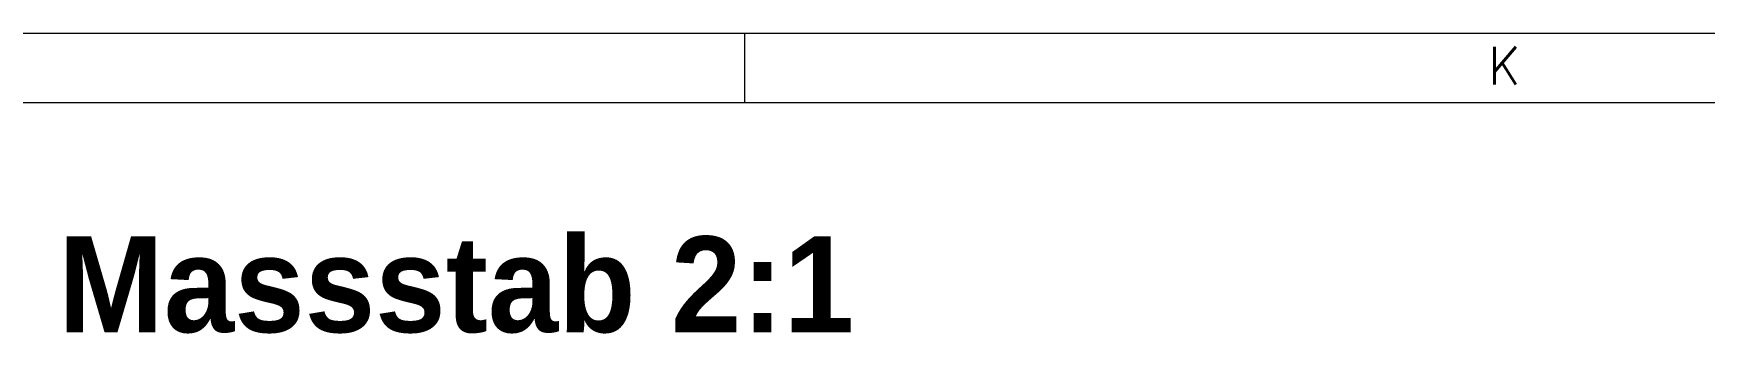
# Model space of a CAD drawing. Header units: millimetres. Extents: x 0 to 1188, y 0 to 841.
# Drawn here: x 857.6 to 968.5, y 820.7 to 840.6 of the extents above; entities that cross this region are included whole.
import ezdxf

# ---------------------------------------------------------------- set-up
doc = ezdxf.new("R2010")
doc.units = ezdxf.units.MM
doc.linetypes.add('SLD-Durchgehend', pattern=[0])
doc.styles.add('SLDTEXTSTYLE0', font='arialbd.ttf', dxfattribs={"width": 0.948})
doc.styles.add('SLDTEXTSTYLE2', font='simplex_.ttf', dxfattribs={"width": 0.95})

msp = doc.modelspace()

# ---------------------------------------------------------------- linework, layer by layer
at = {"color": 7, "linetype": 'SLD-Durchgehend', "lineweight": 0}
for p, q in [((1188.499, 840.6), (0.399, 840.6)), ((904.799, 836), (904.799, 840.6)), ((1183.799, 836), (24.799, 836))]:
    msp.add_line(p, q, dxfattribs=at)

# ---------------------------------------------------------------- texts
at = {"color": 7, "linetype": 'Continuous', "lineweight": 0, "insert": (954.128, 839.721), "char_height": 2.5, "attachment_point": 1, "style": 'SLDTEXTSTYLE2'}
msp.add_mtext('K', dxfattribs=at)
at = {"insert": (885.634, 827.134), "char_height": 6.35, "attachment_point": 2, "style": 'SLDTEXTSTYLE0'}
msp.add_mtext('Massstab 2:1', dxfattribs=at)

doc.saveas('drawing.dxf')
